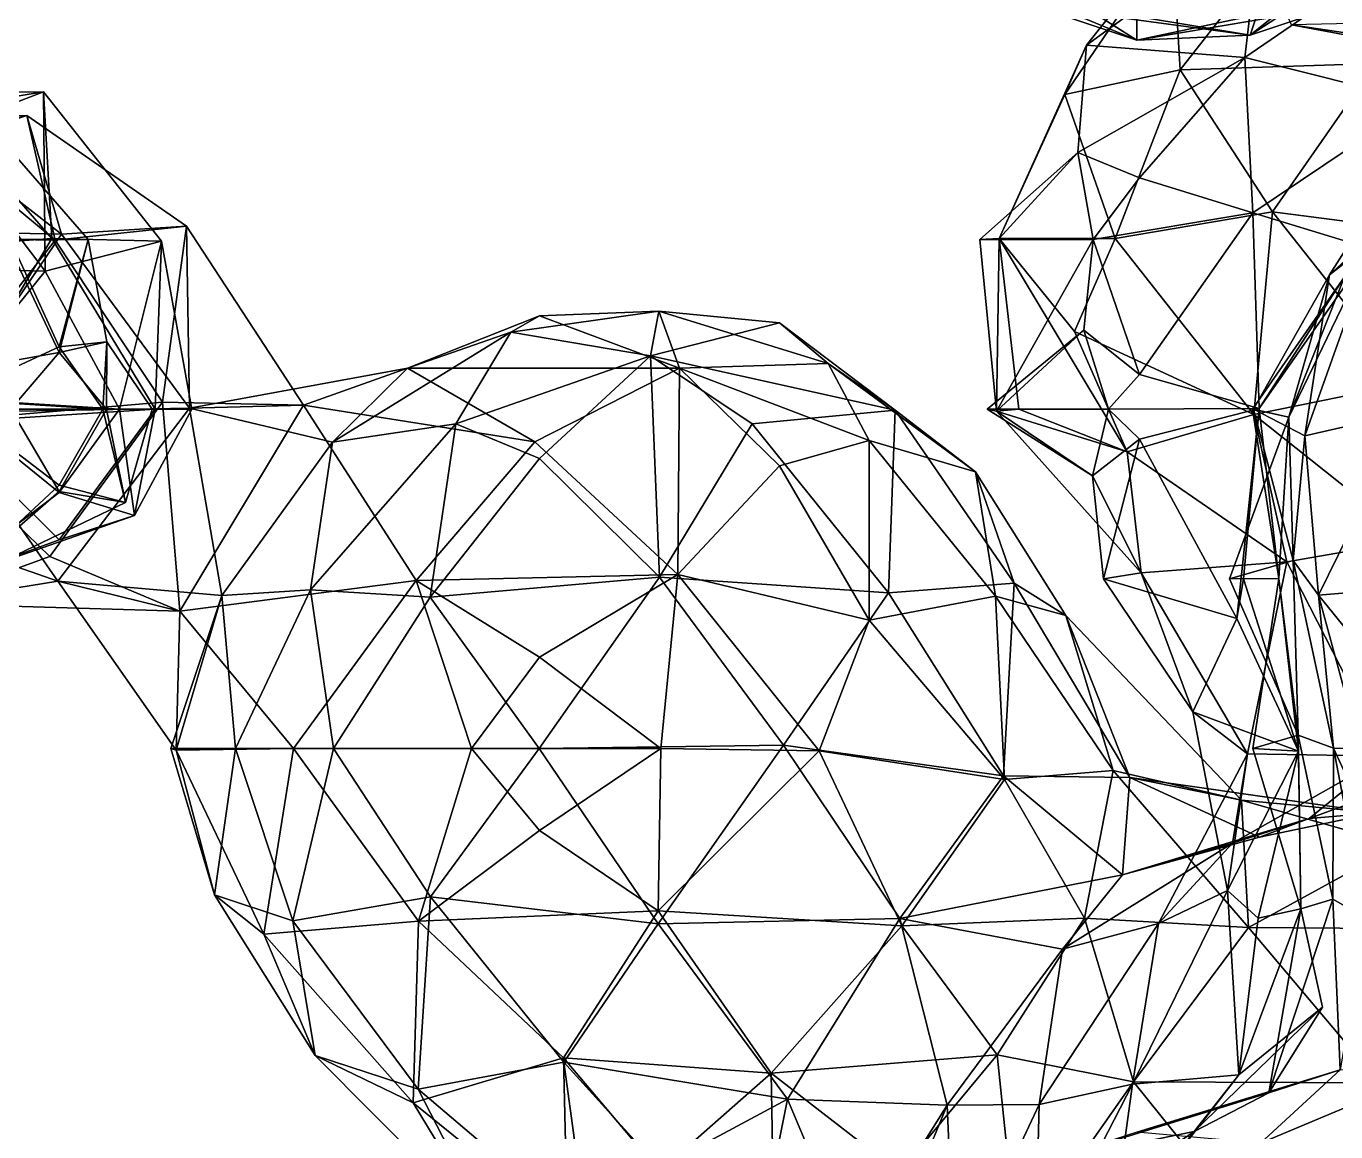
# Model space of a CAD drawing. Extents: x 290034 to 295698, y 4553723 to 4561693.
# Drawn here: x 293721.9 to 293859.4, y 4558866.7 to 4558982.8 of the extents above; entities that cross this region are included whole.
import ezdxf

# ---------------------------------------------------------------- set-up
doc = ezdxf.new("R2010")
doc.units = 0
doc.layers.add('Au_ppm_Pref_-_0_2', color=7, linetype='CONTINUOUS')

msp = doc.modelspace()

# ---------------------------------------------------------------- linework, layer by layer
at = {"layer": 'Au_ppm_Pref_-_0_2'}
for points in [[(293838.49, 4558981.29, 1852.87), (293826.19, 4558986.43, 1856.26), (293838.56, 4558998.29, 1857.66)], [(293838.56, 4558998.29, 1857.66), (293851.39, 4558984.04, 1857.06), (293838.49, 4558981.29, 1852.87)], [(293864.88, 4558997.57, 1786.79), (293868.42, 4558980.87, 1781.3), (293850.03, 4558993.52, 1782.37)], [(293838.49, 4558981.29, 1852.87), (293819.26, 4558993.52, 1852.14), (293826.19, 4558986.43, 1856.26)], [(293819.26, 4558993.52, 1852.14), (293838.49, 4558981.29, 1852.87), (293827.81, 4558984.88, 1848.6)], [(293851.54, 4558994.1, 1805.59), (293849.83, 4558979.48, 1812.14), (293833.22, 4558980.76, 1806.59)], [(293851.54, 4558994.1, 1805.59), (293833.22, 4558980.76, 1806.59), (293842.21, 4558992.14, 1800.43)], [(293868.87, 4558992.53, 1810.36), (293849.83, 4558979.48, 1812.14), (293851.54, 4558994.1, 1805.59)], [(293868.42, 4558980.87, 1781.3), (293854.73, 4558982.92, 1775.86), (293850.03, 4558993.52, 1782.37)], [(293875.93, 4558994.48, 1795.85), (293854.24, 4558992.51, 1796.19), (293863.59, 4558978.85, 1795.01)], [(293842.21, 4558992.14, 1800.43), (293830.93, 4558975.58, 1800.27), (293843.06, 4558978.19, 1795.69)], [(293833.22, 4558980.76, 1806.59), (293830.93, 4558975.58, 1800.27), (293842.21, 4558992.14, 1800.43)], [(293850.41, 4558981.82, 1847.88), (293853.76, 4558991.88, 1841.42), (293838.79, 4558983.76, 1843.05)], [(293854.24, 4558992.51, 1796.19), (293842.21, 4558992.14, 1800.43), (293843.06, 4558978.19, 1795.69)], [(293863.59, 4558978.85, 1795.01), (293854.24, 4558992.51, 1796.19), (293843.06, 4558978.19, 1795.69)], [(293868.87, 4558992.53, 1810.36), (293868.14, 4558974.91, 1816.61), (293849.83, 4558979.48, 1812.14)], [(293858.64, 4558988.45, 1847.13), (293853.76, 4558991.88, 1841.42), (293850.41, 4558981.82, 1847.88)], [(293863.99, 4558990.73, 1848.89), (293858.64, 4558988.45, 1847.13), (293850.41, 4558981.82, 1847.88)], [(293863.99, 4558990.73, 1848.89), (293850.41, 4558981.82, 1847.88), (293859.32, 4558984.79, 1853.07)], [(293863.99, 4558990.87, 1845.42), (293858.64, 4558988.45, 1847.13), (293871.4, 4558979.68, 1847.64)], [(293858.64, 4558988.45, 1847.13), (293863.99, 4558990.73, 1848.89), (293871.4, 4558979.68, 1847.64)], [(293838.49, 4558981.29, 1852.87), (293850.41, 4558981.82, 1847.88), (293827.81, 4558984.88, 1848.6)], [(293838.79, 4558983.76, 1843.05), (293827.81, 4558984.88, 1848.6), (293850.41, 4558981.82, 1847.88)], [(293838.49, 4558981.29, 1852.87), (293851.39, 4558984.04, 1857.06), (293859.32, 4558984.79, 1853.07)], [(293838.49, 4558981.29, 1852.87), (293859.32, 4558984.79, 1853.07), (293850.41, 4558981.82, 1847.88)], [(293876.99, 4558978.74, 1775.97), (293865.72, 4558983.16, 1770.76), (293854.73, 4558982.92, 1775.86)], [(293876.99, 4558978.74, 1775.97), (293854.73, 4558982.92, 1775.86), (293868.42, 4558980.87, 1781.3)], [(293832.32, 4558969.52, 1811.49), (293824.04, 4558960.46, 1805.24), (293833.22, 4558980.76, 1806.59)], [(293830.93, 4558975.58, 1800.27), (293833.22, 4558980.76, 1806.59), (293824.04, 4558960.46, 1805.24)], [(293849.83, 4558979.48, 1812.14), (293832.32, 4558969.52, 1811.49), (293833.22, 4558980.76, 1806.59)], [(293836.23, 4558960.46, 1797.91), (293843.06, 4558978.19, 1795.69), (293830.93, 4558975.58, 1800.27)], [(293838.79, 4558966.83, 1813.65), (293832.32, 4558969.52, 1811.49), (293849.83, 4558979.48, 1812.14)], [(293852.75, 4558963.29, 1795.29), (293843.06, 4558978.19, 1795.69), (293836.23, 4558960.46, 1797.91)], [(293850.68, 4558963.18, 1818.05), (293838.79, 4558966.83, 1813.65), (293849.83, 4558979.48, 1812.14)], [(293863.59, 4558978.85, 1795.01), (293843.06, 4558978.19, 1795.69), (293852.75, 4558963.29, 1795.29)], [(293850.68, 4558963.18, 1818.05), (293849.83, 4558979.48, 1812.14), (293868.14, 4558974.91, 1816.61)], [(293878.18, 4558959.98, 1794.23), (293863.59, 4558978.85, 1795.01), (293852.75, 4558963.29, 1795.29)], [(293702.01, 4558975.63, 1752.1), (293723.75, 4558975.87, 1752.1), (293712.8, 4558974.09, 1756.67)], [(293723.75, 4558975.87, 1752.1), (293702.01, 4558975.63, 1752.1), (293712.8, 4558971.68, 1748.33)], [(293723.75, 4558975.87, 1752.1), (293724.61, 4558960.49, 1758.12), (293712.8, 4558974.09, 1756.67)], [(293723.75, 4558975.87, 1752.1), (293712.8, 4558971.68, 1748.33), (293723.9, 4558957.06, 1747.97)], [(293736.13, 4558960.18, 1752.84), (293724.61, 4558960.49, 1758.12), (293723.75, 4558975.87, 1752.1)], [(293736.13, 4558960.18, 1752.84), (293723.75, 4558975.87, 1752.1), (293723.9, 4558957.06, 1747.97)], [(293830.93, 4558975.58, 1800.27), (293824.04, 4558960.46, 1805.24), (293836.23, 4558960.46, 1797.91)], [(293858.74, 4558956.66, 1841.19), (293864.01, 4558961.49, 1835.21), (293871.03, 4558975.94, 1841.19)], [(293858.74, 4558956.66, 1841.19), (293871.03, 4558975.94, 1841.19), (293863.49, 4558960.36, 1847.28)], [(293712.8, 4558974.09, 1756.67), (293724.61, 4558960.49, 1758.12), (293699.98, 4558958.66, 1757.26)], [(293863.07, 4558959.4, 1823.38), (293850.68, 4558963.18, 1818.05), (293868.14, 4558974.91, 1816.61)], [(293698.2, 4558972.48, 1775.86), (293722, 4558973.39, 1775.86), (293712.8, 4558970.91, 1779.37)], [(293698.2, 4558972.48, 1775.86), (293712.8, 4558970.38, 1772.52), (293722, 4558973.39, 1775.86)], [(293722, 4558973.39, 1775.86), (293725.63, 4558960.93, 1781.78), (293712.8, 4558970.91, 1779.37)], [(293722, 4558973.39, 1775.86), (293712.8, 4558970.38, 1772.52), (293724.95, 4558960.31, 1769.98)], [(293725.63, 4558960.93, 1781.78), (293722, 4558973.39, 1775.86), (293738.74, 4558961.78, 1775.89)], [(293738.74, 4558961.78, 1775.89), (293722, 4558973.39, 1775.86), (293724.95, 4558960.31, 1769.98)], [(293701.8, 4558957.65, 1747.83), (293723.9, 4558957.06, 1747.97), (293712.8, 4558971.68, 1748.33)], [(293699.39, 4558961.49, 1781.67), (293712.8, 4558970.91, 1779.37), (293725.63, 4558960.93, 1781.78)], [(293712.8, 4558970.38, 1772.52), (293699.96, 4558960.73, 1769.93), (293724.95, 4558960.31, 1769.98)], [(293719.79, 4558960.37, 1808.19), (293728.44, 4558960.37, 1811.49), (293719.81, 4558970.29, 1811.49)], [(293728.44, 4558960.37, 1811.49), (293720.25, 4558960.37, 1815.01), (293719.81, 4558970.29, 1811.49)], [(293832.32, 4558969.52, 1811.49), (293833.93, 4558960.37, 1816.55), (293822.01, 4558960.37, 1811.49)], [(293832.32, 4558969.52, 1811.49), (293822.01, 4558960.37, 1811.49), (293824.04, 4558960.46, 1805.24)], [(293838.79, 4558966.83, 1813.65), (293833.93, 4558960.37, 1816.55), (293832.32, 4558969.52, 1811.49)], [(293838.79, 4558966.83, 1813.65), (293850.68, 4558963.18, 1818.05), (293833.93, 4558960.37, 1816.55)], [(293838.79, 4558946.21, 1818.65), (293833.93, 4558960.37, 1816.55), (293850.68, 4558963.18, 1818.05)], [(293850.79, 4558941.99, 1799.5), (293852.75, 4558963.29, 1795.29), (293836.23, 4558960.46, 1797.91)], [(293838.79, 4558946.21, 1818.65), (293850.68, 4558963.18, 1818.05), (293851.33, 4558942.61, 1823.19)], [(293850.68, 4558963.18, 1818.05), (293863.07, 4558959.4, 1823.38), (293851.33, 4558942.61, 1823.19)], [(293852.75, 4558963.29, 1795.29), (293850.79, 4558941.99, 1799.5), (293866.97, 4558945.27, 1795.99)], [(293866.97, 4558945.27, 1795.99), (293878.18, 4558959.98, 1794.23), (293852.75, 4558963.29, 1795.29)], [(293738.74, 4558961.78, 1775.89), (293724.95, 4558960.31, 1769.98), (293736.22, 4558943.29, 1771.29)], [(293725.63, 4558960.93, 1781.78), (293738.74, 4558961.78, 1775.89), (293739.08, 4558942.67, 1782.74)], [(293738.74, 4558961.78, 1775.89), (293736.22, 4558943.29, 1771.29), (293751.02, 4558942.98, 1775.3)], [(293739.08, 4558942.67, 1782.74), (293738.74, 4558961.78, 1775.89), (293751.02, 4558942.98, 1775.3)], [(293725.63, 4558960.93, 1781.78), (293712.94, 4558942.21, 1783.28), (293699.39, 4558961.49, 1781.67)], [(293699.96, 4558960.73, 1769.93), (293709.98, 4558941.06, 1768.47), (293724.95, 4558960.31, 1769.98)], [(293712.98, 4558941.11, 1758.6), (293699.98, 4558958.66, 1757.26), (293724.61, 4558960.49, 1758.12)], [(293709.98, 4558941.06, 1768.47), (293736.22, 4558943.29, 1771.29), (293724.95, 4558960.31, 1769.98)], [(293725.39, 4558948.49, 1809.52), (293719.79, 4558960.37, 1808.19), (293710.47, 4558945.87, 1807.76)], [(293712.94, 4558942.21, 1783.28), (293725.63, 4558960.93, 1781.78), (293739.08, 4558942.67, 1782.74)], [(293712.98, 4558941.11, 1758.6), (293724.61, 4558960.49, 1758.12), (293735.45, 4558942.56, 1756.84)], [(293720.25, 4558960.37, 1815.01), (293725.39, 4558949.09, 1813.67), (293713.53, 4558943.62, 1816.03)], [(293725.39, 4558948.49, 1809.52), (293728.44, 4558960.37, 1811.49), (293719.79, 4558960.37, 1808.19)], [(293725.39, 4558949.09, 1813.67), (293720.25, 4558960.37, 1815.01), (293728.44, 4558960.37, 1811.49)], [(293735.45, 4558942.56, 1756.84), (293724.61, 4558960.49, 1758.12), (293736.13, 4558960.18, 1752.84)], [(293725.39, 4558948.49, 1809.52), (293730.38, 4558949.61, 1811.49), (293728.44, 4558960.37, 1811.49)], [(293725.39, 4558949.09, 1813.67), (293728.44, 4558960.37, 1811.49), (293730.38, 4558949.61, 1811.49)], [(293822.01, 4558960.37, 1811.49), (293823.76, 4558942.33, 1811.83), (293824.04, 4558960.46, 1805.24)], [(293822.01, 4558960.37, 1811.49), (293833.93, 4558960.37, 1816.55), (293823.76, 4558942.33, 1811.83)], [(293826.11, 4558942.56, 1805.55), (293824.04, 4558960.46, 1805.24), (293823.76, 4558942.33, 1811.83)], [(293832.92, 4558950.85, 1817.43), (293823.76, 4558942.33, 1811.83), (293833.93, 4558960.37, 1816.55)], [(293837.49, 4558938.07, 1804.45), (293831.96, 4558950.72, 1799.62), (293824.04, 4558960.46, 1805.24)], [(293826.11, 4558942.56, 1805.55), (293837.49, 4558938.07, 1804.45), (293824.04, 4558960.46, 1805.24)], [(293836.23, 4558960.46, 1797.91), (293824.04, 4558960.46, 1805.24), (293831.96, 4558950.72, 1799.62)], [(293831.96, 4558950.72, 1799.62), (293850.79, 4558941.99, 1799.5), (293836.23, 4558960.46, 1797.91)], [(293838.79, 4558946.21, 1818.65), (293832.92, 4558950.85, 1817.43), (293833.93, 4558960.37, 1816.55)], [(293854.47, 4558941.72, 1835.05), (293860.28, 4558956.46, 1829.31), (293864.01, 4558961.49, 1835.21)], [(293854.47, 4558941.72, 1835.05), (293864.01, 4558961.49, 1835.21), (293858.74, 4558956.66, 1841.19)], [(293856.12, 4558939.76, 1846.55), (293858.74, 4558956.66, 1841.19), (293863.49, 4558960.36, 1847.28)], [(293856.12, 4558939.76, 1846.55), (293863.49, 4558960.36, 1847.28), (293867.02, 4558942.25, 1852.76)], [(293736.13, 4558960.18, 1752.84), (293723.9, 4558957.06, 1747.97), (293731.73, 4558942.56, 1749.11)], [(293739.3, 4558942.56, 1752.1), (293736.13, 4558960.18, 1752.84), (293731.73, 4558942.56, 1749.11)], [(293735.45, 4558942.56, 1756.84), (293736.13, 4558960.18, 1752.84), (293739.3, 4558942.56, 1752.1)], [(293860.28, 4558956.46, 1829.31), (293851.33, 4558942.61, 1823.19), (293863.07, 4558959.4, 1823.38)], [(293701.8, 4558957.65, 1747.83), (293713.12, 4558943.71, 1747.63), (293723.9, 4558957.06, 1747.97)], [(293723.9, 4558957.06, 1747.97), (293713.12, 4558943.71, 1747.63), (293731.73, 4558942.56, 1749.11)], [(293850.65, 4558942.56, 1829.31), (293860.28, 4558956.46, 1829.31), (293854.47, 4558941.72, 1835.05)], [(293860.28, 4558956.46, 1829.31), (293850.65, 4558942.56, 1829.31), (293851.33, 4558942.61, 1823.19)], [(293854.47, 4558941.72, 1835.05), (293858.74, 4558956.66, 1841.19), (293850.76, 4558942.56, 1841.19)], [(293850.76, 4558942.56, 1841.19), (293858.74, 4558956.66, 1841.19), (293856.12, 4558939.76, 1846.55)], [(293775.79, 4558952.35, 1784.47), (293772.79, 4558950.64, 1789.02), (293761.95, 4558946.85, 1782.26)], [(293775.79, 4558952.35, 1784.47), (293761.95, 4558946.85, 1782.26), (293790.51, 4558946.85, 1781.62)], [(293788.33, 4558952.83, 1787.74), (293787.45, 4558948.16, 1793.97), (293772.79, 4558950.64, 1789.02)], [(293788.33, 4558952.83, 1787.74), (293772.79, 4558950.64, 1789.02), (293775.79, 4558952.35, 1784.47)], [(293788.33, 4558952.83, 1787.74), (293775.79, 4558952.35, 1784.47), (293790.51, 4558946.85, 1781.62)], [(293800.99, 4558951.61, 1790.75), (293787.45, 4558948.16, 1793.97), (293788.33, 4558952.83, 1787.74)], [(293788.33, 4558952.83, 1787.74), (293806.11, 4558947.34, 1786.91), (293800.99, 4558951.61, 1790.75)], [(293806.11, 4558947.34, 1786.91), (293788.33, 4558952.83, 1787.74), (293790.51, 4558946.85, 1781.62)], [(293754.08, 4558939.09, 1786.97), (293772.79, 4558950.64, 1789.02), (293767.02, 4558941.01, 1792.95)], [(293754.08, 4558939.09, 1786.97), (293761.95, 4558946.85, 1782.26), (293772.79, 4558950.64, 1789.02)], [(293772.79, 4558950.64, 1789.02), (293787.45, 4558948.16, 1793.97), (293767.02, 4558941.01, 1792.95)], [(293813.13, 4558942.44, 1793.6), (293787.45, 4558948.16, 1793.97), (293800.99, 4558951.61, 1790.75)], [(293813.13, 4558942.44, 1793.6), (293800.99, 4558951.61, 1790.75), (293806.11, 4558947.34, 1786.91)], [(293822.78, 4558942.56, 1817.43), (293832.92, 4558950.85, 1817.43), (293835.53, 4558942.56, 1818.97)], [(293832.92, 4558950.85, 1817.43), (293822.78, 4558942.56, 1817.43), (293823.76, 4558942.33, 1811.83)], [(293837.49, 4558938.07, 1804.45), (293850.79, 4558941.99, 1799.5), (293831.96, 4558950.72, 1799.62)], [(293838.79, 4558946.21, 1818.65), (293835.53, 4558942.56, 1818.97), (293832.92, 4558950.85, 1817.43)], [(293725.39, 4558948.49, 1809.52), (293730.34, 4558942.56, 1809.16), (293730.38, 4558949.61, 1811.49)], [(293730.38, 4558949.61, 1811.49), (293729.95, 4558942.56, 1813.64), (293725.39, 4558949.09, 1813.67)], [(293730.38, 4558949.61, 1811.49), (293735.14, 4558942.56, 1811.49), (293729.95, 4558942.56, 1813.64)], [(293735.14, 4558942.56, 1811.49), (293730.38, 4558949.61, 1811.49), (293730.34, 4558942.56, 1809.16)], [(293725.39, 4558948.49, 1809.52), (293710.47, 4558945.87, 1807.76), (293720.32, 4558942.56, 1809.1)], [(293729.95, 4558942.56, 1813.64), (293713.53, 4558943.62, 1816.03), (293725.39, 4558949.09, 1813.67)], [(293725.39, 4558948.49, 1809.52), (293720.32, 4558942.56, 1809.1), (293730.34, 4558942.56, 1809.16)], [(293787.45, 4558948.16, 1793.97), (293775.79, 4558937.36, 1797.88), (293767.02, 4558941.01, 1792.95)], [(293788.38, 4558924.91, 1799.5), (293775.79, 4558937.36, 1797.88), (293787.45, 4558948.16, 1793.97)], [(293813.13, 4558942.44, 1793.6), (293798.14, 4558941.03, 1797.76), (293787.45, 4558948.16, 1793.97)], [(293798.14, 4558941.03, 1797.76), (293788.38, 4558924.91, 1799.5), (293787.45, 4558948.16, 1793.97)], [(293739.08, 4558942.67, 1782.74), (293761.95, 4558946.85, 1782.26), (293754.08, 4558939.09, 1786.97)], [(293739.08, 4558942.67, 1782.74), (293751.02, 4558942.98, 1775.3), (293761.95, 4558946.85, 1782.26)], [(293775.32, 4558939.14, 1776.96), (293761.95, 4558946.85, 1782.26), (293751.02, 4558942.98, 1775.3)], [(293775.32, 4558939.14, 1776.96), (293790.51, 4558946.85, 1781.62), (293761.95, 4558946.85, 1782.26)], [(293790.32, 4558925.21, 1774.62), (293790.51, 4558946.85, 1781.62), (293775.32, 4558939.14, 1776.96)], [(293790.51, 4558946.85, 1781.62), (293790.32, 4558925.21, 1774.62), (293800.99, 4558936.6, 1777.84)], [(293810.42, 4558939.26, 1783.25), (293806.11, 4558947.34, 1786.91), (293790.51, 4558946.85, 1781.62)], [(293810.42, 4558939.26, 1783.25), (293790.51, 4558946.85, 1781.62), (293800.99, 4558936.6, 1777.84)], [(293813.13, 4558942.44, 1793.6), (293806.11, 4558947.34, 1786.91), (293821.55, 4558935.99, 1787.74)], [(293810.42, 4558939.26, 1783.25), (293821.55, 4558935.99, 1787.74), (293806.11, 4558947.34, 1786.91)], [(293838.79, 4558946.21, 1818.65), (293851.33, 4558942.61, 1823.19), (293835.53, 4558942.56, 1818.97)], [(293867.38, 4558928.79, 1800.93), (293866.97, 4558945.27, 1795.99), (293850.79, 4558941.99, 1799.5)], [(293709.98, 4558941.06, 1768.47), (293724.4, 4558927.08, 1771.52), (293736.22, 4558943.29, 1771.29)], [(293713.12, 4558943.71, 1747.63), (293712.69, 4558924.18, 1752.22), (293725.39, 4558933.8, 1749.18)], [(293712.94, 4558942.21, 1783.28), (293739.08, 4558942.67, 1782.74), (293725.23, 4558924.49, 1781.86)], [(293725.39, 4558928.85, 1756.67), (293712.98, 4558941.11, 1758.6), (293735.45, 4558942.56, 1756.84)], [(293731.73, 4558942.56, 1749.11), (293713.12, 4558943.71, 1747.63), (293725.39, 4558933.8, 1749.18)], [(293713.53, 4558943.62, 1816.03), (293725.39, 4558934.59, 1814.15), (293713.93, 4558923.94, 1811.36)], [(293725.39, 4558934.59, 1814.15), (293713.53, 4558943.62, 1816.03), (293729.95, 4558942.56, 1813.64)], [(293725.39, 4558933.91, 1808.61), (293720.32, 4558942.56, 1809.1), (293713.93, 4558923.94, 1811.36)], [(293730.34, 4558942.56, 1809.16), (293720.32, 4558942.56, 1809.1), (293725.39, 4558933.91, 1808.61)], [(293724.4, 4558927.08, 1771.52), (293738.05, 4558921.34, 1774.7), (293736.22, 4558943.29, 1771.29)], [(293725.23, 4558924.49, 1781.86), (293739.08, 4558942.67, 1782.74), (293742.44, 4558923, 1786.98)], [(293732.33, 4558932.75, 1811.49), (293725.39, 4558934.59, 1814.15), (293729.95, 4558942.56, 1813.64)], [(293732.33, 4558932.75, 1811.49), (293730.34, 4558942.56, 1809.16), (293725.39, 4558933.91, 1808.61)], [(293725.39, 4558928.85, 1756.67), (293735.45, 4558942.56, 1756.84), (293733.3, 4558931.38, 1752.1)], [(293733.3, 4558931.38, 1752.1), (293731.73, 4558942.56, 1749.11), (293725.39, 4558933.8, 1749.18)], [(293735.14, 4558942.56, 1811.49), (293732.33, 4558932.75, 1811.49), (293729.95, 4558942.56, 1813.64)], [(293732.33, 4558932.75, 1811.49), (293735.14, 4558942.56, 1811.49), (293730.34, 4558942.56, 1809.16)], [(293733.3, 4558931.38, 1752.1), (293739.3, 4558942.56, 1752.1), (293731.73, 4558942.56, 1749.11)], [(293735.45, 4558942.56, 1756.84), (293739.3, 4558942.56, 1752.1), (293733.3, 4558931.38, 1752.1)], [(293736.22, 4558943.29, 1771.29), (293738.05, 4558921.34, 1774.7), (293751.02, 4558942.98, 1775.3)], [(293738.05, 4558921.34, 1774.7), (293762.85, 4558924.56, 1773.74), (293751.02, 4558942.98, 1775.3)], [(293742.44, 4558923, 1786.98), (293739.08, 4558942.67, 1782.74), (293754.08, 4558939.09, 1786.97)], [(293775.32, 4558939.14, 1776.96), (293751.02, 4558942.98, 1775.3), (293762.85, 4558924.56, 1773.74)], [(293813.13, 4558942.44, 1793.6), (293812.45, 4558923.27, 1798.59), (293798.14, 4558941.03, 1797.76)], [(293813.13, 4558942.44, 1793.6), (293825.62, 4558924.3, 1793.51), (293812.45, 4558923.27, 1798.59)], [(293825.62, 4558924.3, 1793.51), (293813.13, 4558942.44, 1793.6), (293821.55, 4558935.99, 1787.74)], [(293833.83, 4558935.54, 1817.43), (293822.78, 4558942.56, 1817.43), (293835.53, 4558942.56, 1818.97)], [(293822.78, 4558942.56, 1817.43), (293833.83, 4558935.54, 1817.43), (293823.76, 4558942.33, 1811.83)], [(293837.49, 4558938.07, 1804.45), (293826.11, 4558942.56, 1805.55), (293823.76, 4558942.33, 1811.83)], [(293833.83, 4558935.54, 1817.43), (293835.53, 4558942.56, 1818.97), (293838.79, 4558939.4, 1818.49)], [(293851.33, 4558942.61, 1823.19), (293838.79, 4558939.4, 1818.49), (293835.53, 4558942.56, 1818.97)], [(293851.33, 4558942.61, 1823.19), (293848.99, 4558920.56, 1819.96), (293838.79, 4558939.4, 1818.49)], [(293851.33, 4558942.61, 1823.19), (293849.7, 4558924.74, 1823.37), (293848.99, 4558920.56, 1819.96)], [(293851.33, 4558942.61, 1823.19), (293853.41, 4558924.79, 1829.11), (293849.7, 4558924.74, 1823.37)], [(293850.65, 4558942.56, 1829.31), (293853.41, 4558924.79, 1829.11), (293851.33, 4558942.61, 1823.19)], [(293853.41, 4558924.79, 1829.11), (293850.65, 4558942.56, 1829.31), (293854.47, 4558941.72, 1835.05)], [(293854.47, 4558941.72, 1835.05), (293850.76, 4558942.56, 1841.19), (293854.92, 4558926.66, 1840.65)], [(293854.92, 4558926.66, 1840.65), (293850.76, 4558942.56, 1841.19), (293856.12, 4558939.76, 1846.55)], [(293703.11, 4558932.24, 1780.67), (293712.94, 4558942.21, 1783.28), (293725.23, 4558924.49, 1781.86)], [(293709.98, 4558941.06, 1768.47), (293710.79, 4558922.15, 1775.86), (293724.4, 4558927.08, 1771.52)], [(293712.98, 4558941.11, 1758.6), (293725.39, 4558928.85, 1756.67), (293712.69, 4558924.18, 1752.22)], [(293812.45, 4558923.27, 1798.59), (293788.38, 4558924.91, 1799.5), (293798.14, 4558941.03, 1797.76)], [(293823.76, 4558942.33, 1811.83), (293833.83, 4558935.54, 1817.43), (293838.96, 4558925.36, 1811.54)], [(293838.96, 4558925.36, 1811.54), (293837.49, 4558938.07, 1804.45), (293823.76, 4558942.33, 1811.83)], [(293854.25, 4558926.53, 1806.25), (293850.79, 4558941.99, 1799.5), (293837.49, 4558938.07, 1804.45)], [(293854.47, 4558941.72, 1835.05), (293854.92, 4558926.66, 1840.65), (293848.24, 4558924.74, 1835.25)], [(293854.47, 4558941.72, 1835.05), (293848.24, 4558924.74, 1835.25), (293853.41, 4558924.79, 1829.11)], [(293867.38, 4558928.79, 1800.93), (293850.79, 4558941.99, 1799.5), (293854.25, 4558926.53, 1806.25)], [(293867.02, 4558942.25, 1852.76), (293857.58, 4558923.01, 1847.08), (293856.12, 4558939.76, 1846.55)], [(293867.02, 4558942.25, 1852.76), (293873.94, 4558924.4, 1854.31), (293857.58, 4558923.01, 1847.08)], [(293751.75, 4558923.57, 1793.29), (293767.02, 4558941.01, 1792.95), (293764.34, 4558922.82, 1798.43)], [(293754.08, 4558939.09, 1786.97), (293767.02, 4558941.01, 1792.95), (293751.75, 4558923.57, 1793.29)], [(293767.02, 4558941.01, 1792.95), (293775.79, 4558937.36, 1797.88), (293764.34, 4558922.82, 1798.43)], [(293857.58, 4558923.01, 1847.08), (293854.92, 4558926.66, 1840.65), (293856.12, 4558939.76, 1846.55)], [(293742.44, 4558923, 1786.98), (293754.08, 4558939.09, 1786.97), (293751.75, 4558923.57, 1793.29)], [(293762.85, 4558924.56, 1773.74), (293790.32, 4558925.21, 1774.62), (293775.32, 4558939.14, 1776.96)], [(293810.42, 4558939.26, 1783.25), (293800.99, 4558936.6, 1777.84), (293810.41, 4558920.39, 1776.85)], [(293823.65, 4558922.92, 1782.41), (293810.42, 4558939.26, 1783.25), (293810.41, 4558920.39, 1776.85)], [(293821.55, 4558935.99, 1787.74), (293810.42, 4558939.26, 1783.25), (293823.65, 4558922.92, 1782.41)], [(293835.01, 4558924.74, 1817.43), (293833.83, 4558935.54, 1817.43), (293838.79, 4558939.4, 1818.49)], [(293835.01, 4558924.74, 1817.43), (293838.79, 4558939.4, 1818.49), (293848.99, 4558920.56, 1819.96)], [(293788.38, 4558924.91, 1799.5), (293764.34, 4558922.82, 1798.43), (293775.79, 4558937.36, 1797.88)], [(293838.96, 4558925.36, 1811.54), (293854.25, 4558926.53, 1806.25), (293837.49, 4558938.07, 1804.45)], [(293810.41, 4558920.39, 1776.85), (293800.99, 4558936.6, 1777.84), (293790.32, 4558925.21, 1774.62)], [(293825.62, 4558924.3, 1793.51), (293821.55, 4558935.99, 1787.74), (293831.06, 4558920.88, 1787.74)], [(293831.06, 4558920.88, 1787.74), (293821.55, 4558935.99, 1787.74), (293823.65, 4558922.92, 1782.41)], [(293833.83, 4558935.54, 1817.43), (293835.01, 4558924.74, 1817.43), (293838.96, 4558925.36, 1811.54)], [(293725.39, 4558934.59, 1814.15), (293732.33, 4558932.75, 1811.49), (293713.93, 4558923.94, 1811.36)], [(293725.39, 4558933.8, 1749.18), (293712.69, 4558924.18, 1752.22), (293733.3, 4558931.38, 1752.1)], [(293732.33, 4558932.75, 1811.49), (293725.39, 4558933.91, 1808.61), (293713.93, 4558923.94, 1811.36)], [(293703.11, 4558932.24, 1780.67), (293725.23, 4558924.49, 1781.86), (293710.79, 4558922.15, 1775.86)], [(293733.3, 4558931.38, 1752.1), (293712.69, 4558924.18, 1752.22), (293725.39, 4558928.85, 1756.67)], [(293864.68, 4558906.13, 1805.73), (293867.38, 4558928.79, 1800.93), (293854.25, 4558926.53, 1806.25)], [(293724.4, 4558927.08, 1771.52), (293710.79, 4558922.15, 1775.86), (293738.05, 4558921.34, 1774.7)], [(293838.96, 4558925.36, 1811.54), (293850.11, 4558906.37, 1811.05), (293854.25, 4558926.53, 1806.25)], [(293854.92, 4558926.66, 1840.65), (293855.43, 4558908.34, 1834.44), (293848.24, 4558924.74, 1835.25)], [(293864.68, 4558906.13, 1805.73), (293854.25, 4558926.53, 1806.25), (293850.11, 4558906.37, 1811.05)], [(293859.14, 4558906.96, 1841.03), (293854.92, 4558926.66, 1840.65), (293857.58, 4558923.01, 1847.08)], [(293854.92, 4558926.66, 1840.65), (293859.14, 4558906.96, 1841.03), (293855.43, 4558908.34, 1834.44)], [(293738.05, 4558921.34, 1774.7), (293749.99, 4558906.91, 1775.53), (293762.85, 4558924.56, 1773.74)], [(293749.99, 4558906.91, 1775.53), (293768.66, 4558906.92, 1772.5), (293762.85, 4558924.56, 1773.74)], [(293790.32, 4558925.21, 1774.62), (293762.85, 4558924.56, 1773.74), (293775.79, 4558916.5, 1772.66)], [(293775.79, 4558916.5, 1772.66), (293762.85, 4558924.56, 1773.74), (293768.66, 4558906.92, 1772.5)], [(293788.38, 4558924.91, 1799.5), (293775.77, 4558906.93, 1799.57), (293764.34, 4558922.82, 1798.43)], [(293801.4, 4558907.29, 1797.82), (293775.77, 4558906.93, 1799.57), (293788.38, 4558924.91, 1799.5)], [(293788.54, 4558906.92, 1772.75), (293790.32, 4558925.21, 1774.62), (293775.79, 4558916.5, 1772.66)], [(293801.4, 4558907.29, 1797.82), (293788.38, 4558924.91, 1799.5), (293812.45, 4558923.27, 1798.59)], [(293805.16, 4558906.69, 1774.2), (293790.32, 4558925.21, 1774.62), (293788.54, 4558906.92, 1772.75)], [(293810.41, 4558920.39, 1776.85), (293790.32, 4558925.21, 1774.62), (293805.16, 4558906.69, 1774.2)], [(293835.01, 4558924.74, 1817.43), (293844.37, 4558910.77, 1817.43), (293838.96, 4558925.36, 1811.54)], [(293844.37, 4558910.77, 1817.43), (293835.01, 4558924.74, 1817.43), (293848.99, 4558920.56, 1819.96)], [(293838.96, 4558925.36, 1811.54), (293844.37, 4558910.77, 1817.43), (293850.11, 4558906.37, 1811.05)], [(293853.41, 4558924.79, 1829.11), (293848.24, 4558924.74, 1835.25), (293855.43, 4558908.34, 1834.44)], [(293855.46, 4558906.66, 1823.29), (293848.99, 4558920.56, 1819.96), (293849.7, 4558924.74, 1823.37)], [(293855.46, 4558906.66, 1823.29), (293849.7, 4558924.74, 1823.37), (293853.41, 4558924.79, 1829.11)], [(293855.46, 4558906.66, 1823.29), (293853.41, 4558924.79, 1829.11), (293850.68, 4558906.92, 1829.31)], [(293850.68, 4558906.92, 1829.31), (293853.41, 4558924.79, 1829.11), (293855.43, 4558908.34, 1834.44)], [(293710.79, 4558922.15, 1775.86), (293725.23, 4558924.49, 1781.86), (293738.05, 4558921.34, 1774.7)], [(293725.23, 4558924.49, 1781.86), (293742.44, 4558923, 1786.98), (293737.68, 4558906.75, 1781.86)], [(293725.23, 4558924.49, 1781.86), (293737.68, 4558906.75, 1781.86), (293738.05, 4558921.34, 1774.7)], [(293742.44, 4558923, 1786.98), (293751.75, 4558923.57, 1793.29), (293743.9, 4558906.92, 1792.52)], [(293743.9, 4558906.92, 1792.52), (293751.75, 4558923.57, 1793.29), (293754.17, 4558906.92, 1797.93)], [(293764.34, 4558922.82, 1798.43), (293754.17, 4558906.92, 1797.93), (293751.75, 4558923.57, 1793.29)], [(293801.4, 4558907.29, 1797.82), (293812.45, 4558923.27, 1798.59), (293824.51, 4558904.06, 1797.87)], [(293824.51, 4558904.06, 1797.87), (293812.45, 4558923.27, 1798.59), (293825.62, 4558924.3, 1793.51)], [(293824.51, 4558904.06, 1797.87), (293825.62, 4558924.3, 1793.51), (293837.77, 4558903.87, 1793.62)], [(293837.77, 4558903.87, 1793.62), (293825.62, 4558924.3, 1793.51), (293831.06, 4558920.88, 1787.74)], [(293868.83, 4558909.13, 1851.91), (293857.58, 4558923.01, 1847.08), (293873.94, 4558924.4, 1854.31)], [(293742.44, 4558923, 1786.98), (293743.9, 4558906.92, 1792.52), (293737.12, 4558906.92, 1787.74)], [(293742.44, 4558923, 1786.98), (293737.12, 4558906.92, 1787.74), (293737.68, 4558906.75, 1781.86)], [(293775.77, 4558906.93, 1799.57), (293754.17, 4558906.92, 1797.93), (293764.34, 4558922.82, 1798.43)], [(293823.65, 4558922.92, 1782.41), (293810.41, 4558920.39, 1776.85), (293824.6, 4558903.67, 1777.69)], [(293831.06, 4558920.88, 1787.74), (293823.65, 4558922.92, 1782.41), (293836.03, 4558904.61, 1782.47)], [(293836.03, 4558904.61, 1782.47), (293823.65, 4558922.92, 1782.41), (293824.6, 4558903.67, 1777.69)], [(293868.83, 4558909.13, 1851.91), (293861.94, 4558906.92, 1847.13), (293857.58, 4558923.01, 1847.08)], [(293859.14, 4558906.96, 1841.03), (293857.58, 4558923.01, 1847.08), (293861.94, 4558906.92, 1847.13)], [(293737.68, 4558906.75, 1781.86), (293749.99, 4558906.91, 1775.53), (293738.05, 4558921.34, 1774.7)], [(293837.77, 4558903.87, 1793.62), (293831.06, 4558920.88, 1787.74), (293849.48, 4558901.5, 1788.27)], [(293849.48, 4558901.5, 1788.27), (293831.06, 4558920.88, 1787.74), (293836.03, 4558904.61, 1782.47)], [(293848.99, 4558920.56, 1819.96), (293855.46, 4558906.66, 1823.29), (293844.37, 4558910.77, 1817.43)], [(293805.16, 4558906.69, 1774.2), (293824.6, 4558903.67, 1777.69), (293810.41, 4558920.39, 1776.85)], [(293768.66, 4558906.92, 1772.5), (293788.54, 4558906.92, 1772.75), (293775.79, 4558916.5, 1772.66)], [(293855.46, 4558906.66, 1823.29), (293848.03, 4558892.02, 1818.19), (293844.37, 4558910.77, 1817.43)], [(293848.03, 4558892.02, 1818.19), (293850.11, 4558906.37, 1811.05), (293844.37, 4558910.77, 1817.43)], [(293855.72, 4558890.09, 1829.39), (293850.68, 4558906.92, 1829.31), (293855.43, 4558908.34, 1834.44)], [(293859.14, 4558906.96, 1841.03), (293859.08, 4558891.09, 1835.82), (293855.43, 4558908.34, 1834.44)], [(293855.72, 4558890.09, 1829.39), (293855.43, 4558908.34, 1834.44), (293859.08, 4558891.09, 1835.82)], [(293743.9, 4558906.92, 1792.52), (293741.69, 4558891.55, 1787.74), (293737.12, 4558906.92, 1787.74)], [(293737.12, 4558906.92, 1787.74), (293741.69, 4558891.55, 1787.74), (293737.68, 4558906.75, 1781.86)], [(293737.68, 4558906.75, 1781.86), (293746.85, 4558887.43, 1781.73), (293749.99, 4558906.91, 1775.53)], [(293741.69, 4558891.55, 1787.74), (293746.85, 4558887.43, 1781.73), (293737.68, 4558906.75, 1781.86)], [(293743.9, 4558906.92, 1792.52), (293749.9, 4558888.83, 1793.64), (293741.69, 4558891.55, 1787.74)], [(293743.9, 4558906.92, 1792.52), (293754.17, 4558906.92, 1797.93), (293749.9, 4558888.83, 1793.64)], [(293746.85, 4558887.43, 1781.73), (293763.1, 4558888.79, 1775.67), (293749.99, 4558906.91, 1775.53)], [(293764.35, 4558891.35, 1798.32), (293749.9, 4558888.83, 1793.64), (293754.17, 4558906.92, 1797.93)], [(293749.99, 4558906.91, 1775.53), (293763.1, 4558888.79, 1775.67), (293768.66, 4558906.92, 1772.5)], [(293775.77, 4558906.93, 1799.57), (293764.35, 4558891.35, 1798.32), (293754.17, 4558906.92, 1797.93)], [(293768.66, 4558906.92, 1772.5), (293763.1, 4558888.79, 1775.67), (293775.79, 4558898.31, 1772.99)], [(293788.26, 4558888.53, 1798.92), (293764.35, 4558891.35, 1798.32), (293775.77, 4558906.93, 1799.57)], [(293768.66, 4558906.92, 1772.5), (293775.79, 4558898.31, 1772.99), (293788.54, 4558906.92, 1772.75)], [(293801.4, 4558907.29, 1797.82), (293788.26, 4558888.53, 1798.92), (293775.77, 4558906.93, 1799.57)], [(293775.79, 4558898.31, 1772.99), (293788.24, 4558889.87, 1773.4), (293788.54, 4558906.92, 1772.75)], [(293805.16, 4558906.69, 1774.2), (293788.54, 4558906.92, 1772.75), (293788.24, 4558889.87, 1773.4)], [(293805.16, 4558906.69, 1774.2), (293788.24, 4558889.87, 1773.4), (293813.82, 4558888.31, 1775.56)], [(293801.4, 4558907.29, 1797.82), (293813.63, 4558889.09, 1799.61), (293788.26, 4558888.53, 1798.92)], [(293801.4, 4558907.29, 1797.82), (293824.51, 4558904.06, 1797.87), (293813.63, 4558889.09, 1799.61)], [(293824.6, 4558903.67, 1777.69), (293805.16, 4558906.69, 1774.2), (293813.82, 4558888.31, 1775.56)], [(293855.46, 4558906.66, 1823.29), (293851.25, 4558889.1, 1823.37), (293848.03, 4558892.02, 1818.19)], [(293855.46, 4558906.66, 1823.29), (293850.68, 4558906.92, 1829.31), (293855.72, 4558890.09, 1829.39)], [(293855.46, 4558906.66, 1823.29), (293855.72, 4558890.09, 1829.39), (293851.25, 4558889.1, 1823.37)], [(293864.68, 4558906.13, 1805.73), (293856.59, 4558899.56, 1799.62), (293877.07, 4558907.05, 1799.24)], [(293863.58, 4558900.18, 1794.35), (293877.07, 4558907.05, 1799.24), (293856.59, 4558899.56, 1799.62)], [(293859.14, 4558906.96, 1841.03), (293862.58, 4558889.1, 1841.19), (293859.08, 4558891.09, 1835.82)], [(293862.58, 4558889.1, 1841.19), (293859.14, 4558906.96, 1841.03), (293866.37, 4558891.25, 1846.31)], [(293866.37, 4558891.25, 1846.31), (293859.14, 4558906.96, 1841.03), (293861.94, 4558906.92, 1847.13)], [(293848.03, 4558892.02, 1818.19), (293840.78, 4558888.56, 1811.56), (293850.11, 4558906.37, 1811.05)], [(293848.54, 4558896.99, 1804.26), (293850.11, 4558906.37, 1811.05), (293840.78, 4558888.56, 1811.56)], [(293864.68, 4558906.13, 1805.73), (293850.11, 4558906.37, 1811.05), (293848.54, 4558896.99, 1804.26)], [(293864.68, 4558906.13, 1805.73), (293848.54, 4558896.99, 1804.26), (293856.59, 4558899.56, 1799.62)], [(293824.51, 4558904.06, 1797.87), (293837.01, 4558893.66, 1800.68), (293813.63, 4558889.09, 1799.61)], [(293837.77, 4558903.87, 1793.62), (293837.01, 4558893.66, 1800.68), (293824.51, 4558904.06, 1797.87)], [(293836.03, 4558904.61, 1782.47), (293824.6, 4558903.67, 1777.69), (293833.02, 4558889.1, 1778.58)], [(293836.03, 4558904.61, 1782.47), (293833.02, 4558889.1, 1778.58), (293850.22, 4558888.13, 1782.2)], [(293849.48, 4558901.5, 1788.27), (293836.03, 4558904.61, 1782.47), (293850.22, 4558888.13, 1782.2)], [(293833.02, 4558889.1, 1778.58), (293824.6, 4558903.67, 1777.69), (293813.82, 4558888.31, 1775.56)], [(293851.39, 4558897.63, 1796.52), (293837.01, 4558893.66, 1800.68), (293837.77, 4558903.87, 1793.62)], [(293851.39, 4558897.63, 1796.52), (293837.77, 4558903.87, 1793.62), (293863.58, 4558900.18, 1794.35)], [(293863.58, 4558900.18, 1794.35), (293837.77, 4558903.87, 1793.62), (293849.48, 4558901.5, 1788.27)], [(293866.01, 4558896.79, 1787.83), (293863.58, 4558900.18, 1794.35), (293849.48, 4558901.5, 1788.27)], [(293849.48, 4558901.5, 1788.27), (293850.22, 4558888.13, 1782.2), (293866.01, 4558896.79, 1787.83)], [(293856.59, 4558899.56, 1799.62), (293851.39, 4558897.63, 1796.52), (293863.58, 4558900.18, 1794.35)], [(293848.54, 4558896.99, 1804.26), (293837.01, 4558893.66, 1800.68), (293856.59, 4558899.56, 1799.62)], [(293837.01, 4558893.66, 1800.68), (293851.39, 4558897.63, 1796.52), (293856.59, 4558899.56, 1799.62)], [(293788.24, 4558889.87, 1773.4), (293775.79, 4558898.31, 1772.99), (293763.1, 4558888.79, 1775.67)], [(293840.78, 4558888.56, 1811.56), (293830.7, 4558885.84, 1804.91), (293848.54, 4558896.99, 1804.26)], [(293848.54, 4558896.99, 1804.26), (293830.7, 4558885.84, 1804.91), (293837.01, 4558893.66, 1800.68)], [(293866.01, 4558896.79, 1787.83), (293850.22, 4558888.13, 1782.2), (293874.21, 4558887.95, 1783.3)], [(293837.01, 4558893.66, 1800.68), (293830.7, 4558885.84, 1804.91), (293813.63, 4558889.09, 1799.61)], [(293741.69, 4558891.55, 1787.74), (293749.9, 4558888.83, 1793.64), (293752.27, 4558874.69, 1786.83)], [(293746.85, 4558887.43, 1781.73), (293741.69, 4558891.55, 1787.74), (293752.27, 4558874.69, 1786.83)], [(293848.03, 4558892.02, 1818.19), (293849.2, 4558872.67, 1823.99), (293838.03, 4558871.69, 1817.24)], [(293840.78, 4558888.56, 1811.56), (293848.03, 4558892.02, 1818.19), (293838.03, 4558871.69, 1817.24)], [(293848.03, 4558892.02, 1818.19), (293851.25, 4558889.1, 1823.37), (293849.2, 4558872.67, 1823.99)], [(293764.35, 4558891.35, 1798.32), (293763.05, 4558871.17, 1793.66), (293749.9, 4558888.83, 1793.64)], [(293764.35, 4558891.35, 1798.32), (293778.36, 4558874, 1797.5), (293763.05, 4558871.17, 1793.66)], [(293788.26, 4558888.53, 1798.92), (293778.36, 4558874, 1797.5), (293764.35, 4558891.35, 1798.32)], [(293859.08, 4558891.09, 1835.82), (293859.85, 4558873.2, 1842.19), (293852.35, 4558870.76, 1835.26)], [(293855.72, 4558890.09, 1829.39), (293859.08, 4558891.09, 1835.82), (293852.35, 4558870.76, 1835.26)], [(293859.85, 4558873.2, 1842.19), (293859.08, 4558891.09, 1835.82), (293862.58, 4558889.1, 1841.19)], [(293762.54, 4558869.74, 1781.85), (293763.1, 4558888.79, 1775.67), (293746.85, 4558887.43, 1781.73)], [(293749.9, 4558888.83, 1793.64), (293763.05, 4558871.17, 1793.66), (293752.27, 4558874.69, 1786.83)], [(293762.54, 4558869.74, 1781.85), (293778.33, 4558874.43, 1776.62), (293763.1, 4558888.79, 1775.67)], [(293778.33, 4558874.43, 1776.62), (293788.24, 4558889.87, 1773.4), (293763.1, 4558888.79, 1775.67)], [(293800.12, 4558872.84, 1776.43), (293788.24, 4558889.87, 1773.4), (293778.33, 4558874.43, 1776.62)], [(293800.12, 4558872.84, 1776.43), (293813.82, 4558888.31, 1775.56), (293788.24, 4558889.87, 1773.4)], [(293801.83, 4558870.11, 1798.99), (293788.26, 4558888.53, 1798.92), (293813.63, 4558889.09, 1799.61)], [(293813.63, 4558889.09, 1799.61), (293818.59, 4558869.49, 1804.83), (293801.83, 4558870.11, 1798.99)], [(293830.7, 4558885.84, 1804.91), (293818.59, 4558869.49, 1804.83), (293813.63, 4558889.09, 1799.61)], [(293823.85, 4558874.75, 1778.11), (293833.02, 4558889.1, 1778.58), (293813.82, 4558888.31, 1775.56)], [(293833.02, 4558889.1, 1778.58), (293823.85, 4558874.75, 1778.11), (293838.15, 4558871.92, 1779.6)], [(293850.22, 4558888.13, 1782.2), (293833.02, 4558889.1, 1778.58), (293838.15, 4558871.92, 1779.6)], [(293851.25, 4558889.1, 1823.37), (293855.72, 4558890.09, 1829.39), (293849.2, 4558872.67, 1823.99)], [(293855.72, 4558890.09, 1829.39), (293858, 4558879.75, 1829.31), (293849.2, 4558872.67, 1823.99)], [(293858, 4558879.75, 1829.31), (293855.72, 4558890.09, 1829.39), (293852.35, 4558870.76, 1835.26)], [(293752.27, 4558874.69, 1786.83), (293762.54, 4558869.74, 1781.85), (293746.85, 4558887.43, 1781.73)], [(293788.26, 4558888.53, 1798.92), (293801.83, 4558870.11, 1798.99), (293778.36, 4558874, 1797.5)], [(293823.85, 4558874.75, 1778.11), (293813.82, 4558888.31, 1775.56), (293800.12, 4558872.84, 1776.43)], [(293840.78, 4558888.56, 1811.56), (293838.03, 4558871.69, 1817.24), (293828.25, 4558869.56, 1810.84)], [(293840.78, 4558888.56, 1811.56), (293828.25, 4558869.56, 1810.84), (293830.7, 4558885.84, 1804.91)], [(293850.22, 4558888.13, 1782.2), (293838.15, 4558871.92, 1779.6), (293863.96, 4558871.81, 1781.74)], [(293874.21, 4558887.95, 1783.3), (293850.22, 4558888.13, 1782.2), (293863.96, 4558871.81, 1781.74)], [(293830.7, 4558885.84, 1804.91), (293828.25, 4558869.56, 1810.84), (293818.59, 4558869.49, 1804.83)], [(293858, 4558879.75, 1829.31), (293852.35, 4558870.76, 1835.26), (293844.53, 4558866.7, 1829.91)], [(293858, 4558879.75, 1829.31), (293844.53, 4558866.7, 1829.91), (293849.2, 4558872.67, 1823.99)], [(293752.27, 4558874.69, 1786.83), (293763.05, 4558871.17, 1793.66), (293770.86, 4558855.98, 1787.74)], [(293752.27, 4558874.69, 1786.83), (293770.86, 4558855.98, 1787.74), (293762.54, 4558869.74, 1781.85)], [(293778.33, 4558874.43, 1776.62), (293762.54, 4558869.74, 1781.85), (293778.75, 4558856.6, 1783.13)], [(293778.36, 4558874, 1797.5), (293780.79, 4558856.07, 1792.55), (293763.05, 4558871.17, 1793.66)], [(293778.75, 4558856.6, 1783.13), (293788.39, 4558862.5, 1778.87), (293778.33, 4558874.43, 1776.62)], [(293800.12, 4558872.84, 1776.43), (293778.33, 4558874.43, 1776.62), (293788.39, 4558862.5, 1778.87)], [(293780.79, 4558856.07, 1792.55), (293778.36, 4558874, 1797.5), (293788.39, 4558862.91, 1796.47)], [(293788.39, 4558862.91, 1796.47), (293778.36, 4558874, 1797.5), (293801.83, 4558870.11, 1798.99)], [(293823.85, 4558874.75, 1778.11), (293800.12, 4558872.84, 1776.43), (293813.59, 4558862.42, 1778.84)], [(293823.85, 4558874.75, 1778.11), (293813.59, 4558862.42, 1778.84), (293825.94, 4558854.52, 1779.91)], [(293838.15, 4558871.92, 1779.6), (293823.85, 4558874.75, 1778.11), (293825.94, 4558854.52, 1779.91)], [(293788.39, 4558862.5, 1778.87), (293800.47, 4558853.31, 1781.25), (293800.12, 4558872.84, 1776.43)], [(293800.12, 4558872.84, 1776.43), (293800.47, 4558853.31, 1781.25), (293813.59, 4558862.42, 1778.84)], [(293838.03, 4558871.69, 1817.24), (293849.2, 4558872.67, 1823.99), (293835.79, 4558855.37, 1823.15)], [(293849.2, 4558872.67, 1823.99), (293844.53, 4558866.7, 1829.91), (293835.79, 4558855.37, 1823.15)], [(293851.48, 4558865.49, 1846.7), (293838.51, 4558866.66, 1841.28), (293859.85, 4558873.2, 1842.19)], [(293852.35, 4558870.76, 1835.26), (293859.85, 4558873.2, 1842.19), (293838.51, 4558866.66, 1841.28)], [(293863.99, 4558865.51, 1851.15), (293851.48, 4558865.49, 1846.7), (293870, 4558873.25, 1848.04)], [(293870, 4558873.25, 1848.04), (293851.48, 4558865.49, 1846.7), (293859.85, 4558873.2, 1842.19)], [(293780.79, 4558856.07, 1792.55), (293770.86, 4558855.98, 1787.74), (293763.05, 4558871.17, 1793.66)], [(293838.15, 4558871.92, 1779.6), (293825.94, 4558854.52, 1779.91), (293852.64, 4558853.91, 1780.82)], [(293838.03, 4558871.69, 1817.24), (293835.79, 4558855.37, 1823.15), (293827.78, 4558851.75, 1816.97)], [(293828.25, 4558869.56, 1810.84), (293838.03, 4558871.69, 1817.24), (293827.78, 4558851.75, 1816.97)], [(293863.96, 4558871.81, 1781.74), (293838.15, 4558871.92, 1779.6), (293852.64, 4558853.91, 1780.82)], [(293863.96, 4558871.81, 1781.74), (293852.64, 4558853.91, 1780.82), (293876.58, 4558854.27, 1782.74)], [(293857.05, 4558855.76, 1859.83), (293872.78, 4558871.96, 1859.35), (293865.88, 4558870.25, 1864.92)], [(293863.99, 4558863.87, 1855.54), (293872.78, 4558871.96, 1859.35), (293857.05, 4558855.76, 1859.83)], [(293770.86, 4558855.98, 1787.74), (293778.75, 4558856.6, 1783.13), (293762.54, 4558869.74, 1781.85)], [(293797.54, 4558848.58, 1795.08), (293788.39, 4558862.91, 1796.47), (293801.83, 4558870.11, 1798.99)], [(293801.83, 4558870.11, 1798.99), (293808.74, 4558853.72, 1800.79), (293797.54, 4558848.58, 1795.08)], [(293801.83, 4558870.11, 1798.99), (293818.59, 4558869.49, 1804.83), (293808.74, 4558853.72, 1800.79)], [(293818.59, 4558869.49, 1804.83), (293828.25, 4558869.56, 1810.84), (293819.39, 4558850.68, 1810.73)], [(293828.25, 4558869.56, 1810.84), (293827.78, 4558851.75, 1816.97), (293819.39, 4558850.68, 1810.73)], [(293828.89, 4558863.52, 1836.57), (293852.35, 4558870.76, 1835.26), (293838.51, 4558866.66, 1841.28)], [(293828.89, 4558863.52, 1836.57), (293844.53, 4558866.7, 1829.91), (293852.35, 4558870.76, 1835.26)], [(293865.48, 4558853.47, 1864.95), (293857.05, 4558855.76, 1859.83), (293865.88, 4558870.25, 1864.92)], [(293818.59, 4558869.49, 1804.83), (293811.98, 4558853.47, 1805.55), (293808.74, 4558853.72, 1800.79)], [(293818.59, 4558869.49, 1804.83), (293819.39, 4558850.68, 1810.73), (293811.98, 4558853.47, 1805.55)], [(293828.89, 4558863.52, 1836.57), (293825.49, 4558853.7, 1828.81), (293844.53, 4558866.7, 1829.91)], [(293825.49, 4558853.7, 1828.81), (293835.79, 4558855.37, 1823.15), (293844.53, 4558866.7, 1829.91)]]:
    msp.add_3dface(points, dxfattribs=at)

doc.saveas('drawing.dxf')
